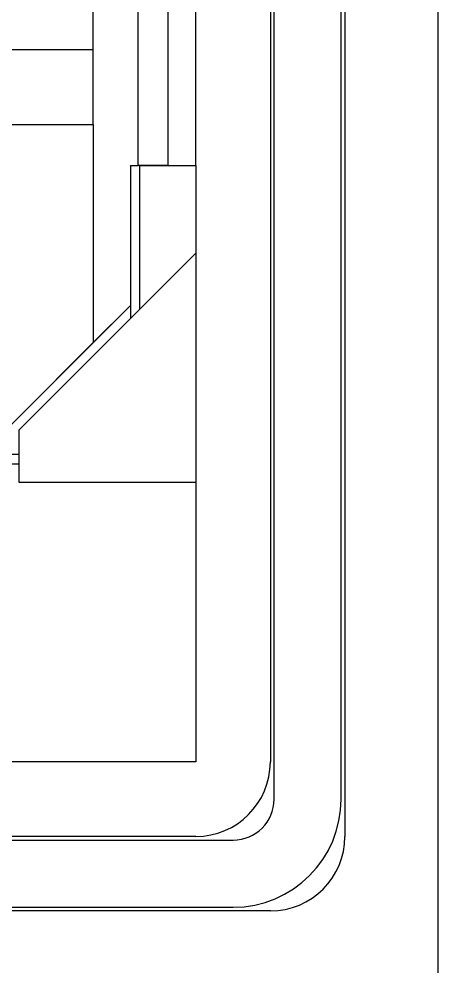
# Model space of a CAD drawing. Header units: millimetres. Extents: x -210 to 210, y -148 to 148.
# Drawn here: x -25.99 to -14.74, y -78.1 to -52.69 of the extents above; entities that cross this region are included whole.
import ezdxf

# ---------------------------------------------------------------- set-up
doc = ezdxf.new("R2010")
doc.units = ezdxf.units.MM
doc.layers.get('0').update_dxf_attribs({"lineweight": 18})

msp = doc.modelspace()

# ---------------------------------------------------------------- linework, layer by layer
at = {"color": 7, "lineweight": 30}
for p, q in [((-14.741, -81.626), (-14.741, -13.623)), ((-17.241, -15.625), (-17.241, -74.625)), ((-19.141, -73.625), (-19.141, -16.625)), ((-17.341, -73.625), (-17.341, -16.625)), ((-19.241, -17.625), (-19.241, -72.625)), ((-21.241, -56.625), (-21.241, -36.625)), ((-57.491, -53.504), (-23.991, -53.504)), ((-61.241, -74.725), (-20.241, -74.725)), ((-19.241, -76.625), (-62.241, -76.625)), ((-61.241, -76.525), (-20.241, -76.525))]:
    msp.add_line(p, q, dxfattribs=at)
at = {"color": 7, "lineweight": 30, "ltscale": 0.244785}
msp.add_line((-22.791, -56.625), (-22.791, -46.833), dxfattribs=at)
at = {"color": 7, "lineweight": 30, "ltscale": 0.101053}
msp.add_line((-23.991, -53.504), (-23.991, -49.462), dxfattribs=at)
at = {"color": 7, "lineweight": 30, "ltscale": 0.15713}
msp.add_line((-21.991, -50.34), (-21.991, -56.625), dxfattribs=at)
at = {"color": 7, "lineweight": 30, "ltscale": 0.050336}
msp.add_line((-23.991, -55.517), (-23.991, -53.504), dxfattribs=at)
at = {"color": 7, "lineweight": 30, "ltscale": 0.124953}
msp.add_line((-28.99, -55.517), (-23.991, -55.517), dxfattribs=at)
at = {"color": 7, "lineweight": 30, "ltscale": 0.146441}
msp.add_line((-23.991, -55.517), (-23.991, -61.375), dxfattribs=at)
at = {"color": 7, "lineweight": 30, "ltscale": 0.09375}
msp.add_line((-22.991, -56.625), (-22.991, -60.375), dxfattribs=at)
msp.add_line((-22.991, -56.625), (-22.991, -60.375), dxfattribs=at)
at = {"color": 7, "lineweight": 30, "ltscale": 0.005}
msp.add_line((-22.991, -56.625), (-22.791, -56.625), dxfattribs=at)
at = {"color": 7, "lineweight": 30, "ltscale": 0.02}
msp.add_line((-21.991, -56.625), (-22.791, -56.625), dxfattribs=at)
at = {"color": 7, "lineweight": 30, "ltscale": 0.096119}
msp.add_line((-22.741, -60.47), (-22.741, -56.625), dxfattribs=at)
at = {"color": 7, "lineweight": 30, "ltscale": 0.0375}
msp.add_line((-22.741, -56.625), (-21.241, -56.625), dxfattribs=at)
at = {"color": 7, "lineweight": 30, "ltscale": 0.4}
msp.add_line((-21.241, -56.625), (-21.241, -72.625), dxfattribs=at)
at = {"color": 7, "lineweight": 30, "ltscale": 0.167621}
msp.add_line((-25.983, -63.711), (-21.241, -58.97), dxfattribs=at)
at = {"color": 7, "lineweight": 30, "ltscale": 0.141421}
msp.add_line((-26.991, -64.375), (-22.991, -60.375), dxfattribs=at)
at = {"color": 7, "lineweight": 30, "ltscale": 0.035355}
for p, q in [((-22.991, -60.375), (-23.991, -61.375)), ((-25.983, -65.125), (-25.983, -63.711))]:
    msp.add_line(p, q, dxfattribs=at)
at = {"color": 7, "lineweight": 30, "ltscale": 0.008619}
msp.add_line((-22.991, -60.375), (-22.991, -60.72), dxfattribs=at)
at = {"color": 7, "lineweight": 30, "ltscale": 0.070711}
msp.add_line((-25.991, -63.375), (-23.991, -61.375), dxfattribs=at)
at = {"color": 7, "lineweight": 30, "ltscale": 0.025224}
msp.add_line((-25.983, -64.375), (-26.991, -64.375), dxfattribs=at)
at = {"color": 7, "lineweight": 30, "ltscale": 0.022855}
msp.add_line((-26.897, -64.625), (-25.983, -64.625), dxfattribs=at)
at = {"color": 7, "lineweight": 30, "ltscale": 0.118526}
msp.add_line((-21.241, -65.125), (-25.983, -65.125), dxfattribs=at)
at = {"color": 7, "lineweight": 30, "ltscale": 0.2625}
msp.add_line((-21.241, -72.625), (-31.741, -72.625), dxfattribs=at)
at = {"color": 7, "lineweight": 30, "ltscale": 0.3625}
msp.add_line((-21.241, -74.625), (-35.741, -74.625), dxfattribs=at)
at = {"color": 7, "lineweight": 30}
for centre, radius, end in [((-21.241, -72.625), 2, 0), ((-20.241, -73.625), 2.9, 360), ((-20.241, -73.625), 1.1, 360), ((-19.241, -74.625), 2, 0)]:
    msp.add_arc(centre, radius, 270, end, dxfattribs=at)

doc.saveas('drawing.dxf')
